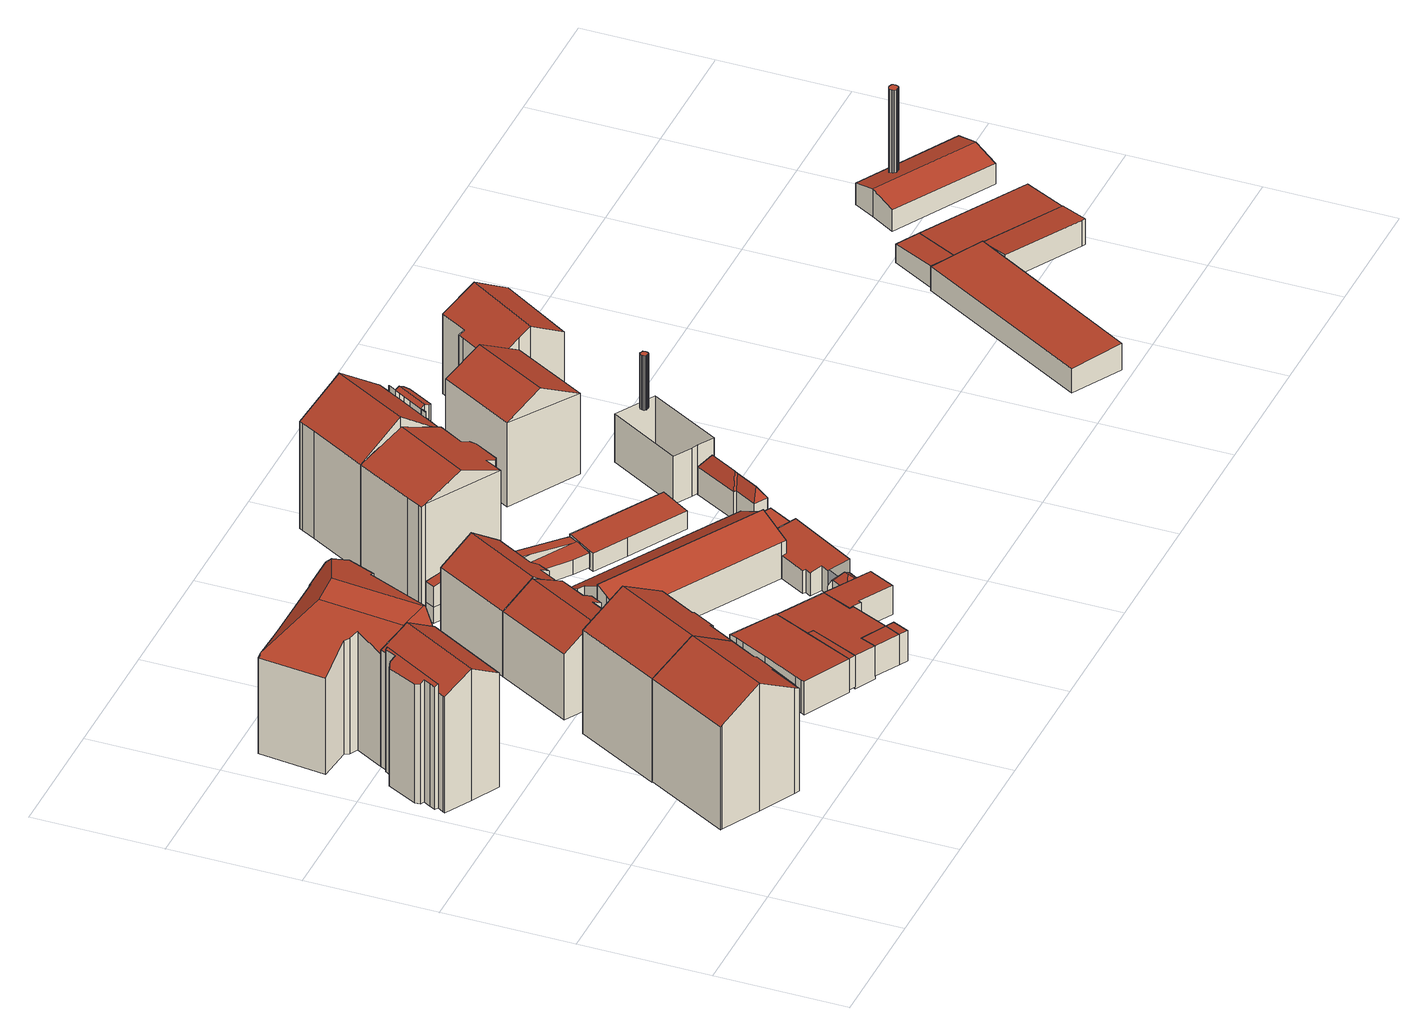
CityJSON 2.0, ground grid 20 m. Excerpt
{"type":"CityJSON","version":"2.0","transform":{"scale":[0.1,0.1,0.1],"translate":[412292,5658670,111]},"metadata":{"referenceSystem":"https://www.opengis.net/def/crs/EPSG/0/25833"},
"CityObjects":{
"building1":{"type":"Building","attributes":{"Gemeindeschluessel":14612000,"Geometrietyp2DReferenz":"3000","function":"31001_9998","roofType":"9999"},"children":["building1-1","building1-2"]},
"building1-1":{"type":"BuildingPart","attributes":{"Dachtyp_tdc":"tdcPolyFlatRoof","Dachneigung":27.61,"QualitaetDacherkennung":41,"Geometrietyp2DReferenz":"3000","measuredHeight":20.61,"roofType":"2100"},"parents":["building1"],"geometry":[{"type":"MultiSurface","lod":"2","boundaries":[[[0,1,2,3,4]],[[1,5,6,2]],[[5,7,8,6]],[[7,9,10,8]],[[9,11,12,10]],[[11,13,14,12]],[[13,15,16,14]],[[15,17,18,16]],[[17,19,20,18]],[[19,21,22,23,20]],[[21,19,17,15,13,11,9,7,5,1,0,24]],[[25,3,2,6,8,10,12,14,16,18,20,23]]],"semantics":{"surfaces":[{"type":"WallSurface"},{"type":"RoofSurface"},{"type":"GroundSurface"}],"values":[0,0,0,0,0,0,0,0,0,0,1,2]}}]},
"building1-2":{"type":"BuildingPart","attributes":{"Dachtyp_tdc":"tdcGableRoof","Dachneigung":30.87,"QualitaetDacherkennung":71,"Geometrietyp2DReferenz":"3000","measuredHeight":21.79,"roofType":"3100"},"parents":["building1"],"geometry":[{"type":"MultiSurface","lod":"2","boundaries":[[[22,26,27,23]],[[26,28,29,27]],[[28,30,31,29]],[[30,32,33,31]],[[32,34,35,33]],[[34,36,37,35]],[[36,38,39,37]],[[38,40,41,39]],[[40,4,3,41]],[[36,34,32,30]],[[30,28,26,22,42,4,40,38,36]],[[3,25,23,27,29,31,33,35,37,39,41]]],"semantics":{"surfaces":[{"type":"WallSurface"},{"type":"RoofSurface"},{"type":"GroundSurface"}],"values":[0,0,0,0,0,0,0,0,0,1,1,2]}}]},
"building2":{"type":"Building","attributes":{"Dachtyp_tdc":"tdcGableRoof","Gemeindeschluessel":14612000,"Dachneigung":29.88,"QualitaetDacherkennung":73,"Geometrietyp2DReferenz":"3000","measuredHeight":21.05,"function":"31001_9998","roofType":"3100"},"geometry":[{"type":"Solid","lod":"2","boundaries":[[[[43,44,45,46]],[[44,47,48,45]],[[47,49,50,48]],[[49,51,52,50]],[[51,53,54,52]],[[53,55,56,54]],[[55,57,58,56]],[[57,59,60,58]],[[59,61,62,60]],[[61,63,64,62]],[[63,65,66,64]],[[65,43,46,66]],[[61,59,57,55,53]],[[53,51,49,47,44,43,65,63,61]],[[46,45,48,50,52,54,56,58,60,62,64,66]]]],"semantics":{"surfaces":[{"type":"WallSurface"},{"type":"RoofSurface"},{"type":"GroundSurface"}],"values":[[0,0,0,0,0,0,0,0,0,0,0,0,1,1,2]]}}]},
"building3":{"type":"Building","attributes":{"Dachtyp_tdc":"tdcFreeFormRoof","Gemeindeschluessel":14612000,"Dachneigung":28.8,"QualitaetDacherkennung":19,"Geometrietyp2DReferenz":"3000","measuredHeight":21.24,"function":"31001_9998","roofType":"5000"},"geometry":[{"type":"Solid","lod":"2","boundaries":[[[[67,68,69,70]],[[68,71,72,69]],[[71,73,74,72]],[[73,75,76,74]],[[75,77,78,76]],[[77,79,80,78]],[[79,81,82,80]],[[81,83,84,82]],[[83,85,86,84]],[[85,87,88,86]],[[87,89,90,88]],[[89,91,33,90]],[[91,92,29,33]],[[92,93,94,29]],[[93,67,70,94]],[[68,67,93,92,95,96,97,98,73,71]],[[99,81,79,77,75,98,97,100]],[[87,85,83,99,100,101,102,89]],[[91,102,101,96,95]],[[101,100,97,96]],[[75,73,98]],[[83,81,99]],[[91,89,102]],[[92,91,95]],[[70,69,72,74,76,78,80,82,84,86,88,90,33,29,94]]]],"semantics":{"surfaces":[{"type":"WallSurface"},{"type":"RoofSurface"},{"type":"GroundSurface"}],"values":[[0,0,0,0,0,0,0,0,0,0,0,0,0,0,0,1,1,1,1,1,0,0,0,0,2]]}}]},
"building4":{"type":"Building","attributes":{"Dachtyp_tdc":"tdcGableRoof","Gemeindeschluessel":14612000,"Dachneigung":30.22,"QualitaetDacherkennung":72,"Geometrietyp2DReferenz":"3000","measuredHeight":21.27,"function":"31001_9998","roofType":"3100"},"geometry":[{"type":"Solid","lod":"2","boundaries":[[[[103,104,105,106]],[[104,107,108,105]],[[107,63,109,108]],[[63,61,110,109]],[[61,59,111,110]],[[59,112,113,111]],[[112,114,115,113]],[[114,116,117,115]],[[116,118,119,117]],[[118,103,106,119]],[[114,112,59,61]],[[61,63,107,104,103,118,116,114]],[[106,105,108,109,110,111,113,115,117,119]]]],"semantics":{"surfaces":[{"type":"WallSurface"},{"type":"RoofSurface"},{"type":"GroundSurface"}],"values":[[0,0,0,0,0,0,0,0,0,0,1,1,2]]}}]},
"building5":{"type":"Building","attributes":{"Dachtyp_tdc":"tdcPolyFlatRoof","Gemeindeschluessel":14612000,"Dachneigung":11.66,"QualitaetDacherkennung":57,"Geometrietyp2DReferenz":"3000","measuredHeight":3.75,"function":"31001_2000","roofType":"2100"},"geometry":[{"type":"Solid","lod":"2","boundaries":[[[[120,121,122,123]],[[121,124,125,122]],[[124,126,127,125]],[[126,120,123,127]],[[126,124,121,120]],[[123,122,125,127]]]],"semantics":{"surfaces":[{"type":"WallSurface"},{"type":"RoofSurface"},{"type":"GroundSurface"}],"values":[[0,0,0,0,1,2]]}}]},
"building6":{"type":"Building","attributes":{"Dachtyp_tdc":"tdcGableRoof","Gemeindeschluessel":14612000,"Dachneigung":27.04,"QualitaetDacherkennung":54,"Geometrietyp2DReferenz":"3000","measuredHeight":14.08,"function":"31001_9998","roofType":"3100"},"geometry":[{"type":"Solid","lod":"2","boundaries":[[[[128,129,130,131]],[[129,132,133,130]],[[132,134,135,133]],[[134,136,137,135]],[[136,138,139,137]],[[138,140,141,139]],[[140,142,143,141]],[[142,144,145,143]],[[144,146,147,145]],[[146,128,131,147]],[[142,140,138,136,134,132,129,128]],[[128,146,144,142]],[[131,130,133,135,137,139,141,143,145,147]]]],"semantics":{"surfaces":[{"type":"WallSurface"},{"type":"RoofSurface"},{"type":"GroundSurface"}],"values":[[0,0,0,0,0,0,0,0,0,0,1,1,2]]}}]},
"building7":{"type":"Building","attributes":{"Dachtyp_tdc":"tdcPolyFlatRoof","Gemeindeschluessel":14612000,"Dachneigung":3.03,"QualitaetDacherkennung":75,"Geometrietyp2DReferenz":"3000","measuredHeight":5.52,"function":"31001_2000","roofType":"2100"},"geometry":[{"type":"Solid","lod":"2","boundaries":[[[[148,149,150,151]],[[149,152,153,150]],[[152,154,155,153]],[[154,156,157,155]],[[156,158,159,157]],[[158,160,161,159]],[[160,162,163,161]],[[162,164,165,163]],[[164,166,167,165]],[[166,168,169,167]],[[168,170,171,169]],[[170,148,151,171]],[[170,168,166,164,162,160,158,156,154,152,149,148]],[[151,150,153,155,157,159,161,163,165,167,169,171]]]],"semantics":{"surfaces":[{"type":"WallSurface"},{"type":"RoofSurface"},{"type":"GroundSurface"}],"values":[[0,0,0,0,0,0,0,0,0,0,0,0,1,2]]}}]},
"building8":{"type":"Building","attributes":{"Dachtyp_tdc":"tdcPolyFlatRoof","Gemeindeschluessel":14612000,"Dachneigung":3.92,"QualitaetDacherkennung":81,"Geometrietyp2DReferenz":"3000","measuredHeight":5.24,"function":"31001_2000","roofType":"2100"},"geometry":[{"type":"Solid","lod":"2","boundaries":[[[[172,173,174,175]],[[173,152,176,174]],[[152,177,178,176]],[[177,172,175,178]],[[177,152,173,172]],[[175,174,176,178]]]],"semantics":{"surfaces":[{"type":"WallSurface"},{"type":"RoofSurface"},{"type":"GroundSurface"}],"values":[[0,0,0,0,1,2]]}}]},
"building9":{"type":"Building","attributes":{"Dachtyp_tdc":"tdcPolyFlatRoof","Gemeindeschluessel":14612000,"Dachneigung":4.51,"QualitaetDacherkennung":69,"Geometrietyp2DReferenz":"3000","measuredHeight":5.03,"function":"31001_2000","roofType":"2100"},"geometry":[{"type":"Solid","lod":"2","boundaries":[[[[179,180,181,182]],[[180,183,184,181]],[[183,185,186,184]],[[185,179,182,186]],[[185,183,180,179]],[[182,181,184,186]]]],"semantics":{"surfaces":[{"type":"WallSurface"},{"type":"RoofSurface"},{"type":"GroundSurface"}],"values":[[0,0,0,0,1,2]]}}]},
"building10":{"type":"Building","attributes":{"Dachtyp_tdc":"tdcFreeFormRoof","Gemeindeschluessel":14612000,"Dachneigung":45.78,"QualitaetDacherkennung":26,"Geometrietyp2DReferenz":"3000","measuredHeight":5.96,"function":"31001_9998","roofType":"5000"},"geometry":[{"type":"Solid","lod":"2","boundaries":[[[[187,188,189,190]],[[188,191,192,189]],[[191,193,194,192]],[[193,195,196,194]],[[195,197,198,196]],[[197,187,190,198]],[[199,197,195]],[[200,199,195,193]],[[201,200,193,191]],[[201,191,188]],[[201,188,187]],[[199,200,201,187,197]],[[190,189,192,194,196,198]]]],"semantics":{"surfaces":[{"type":"WallSurface"},{"type":"RoofSurface"},{"type":"GroundSurface"}],"values":[[0,0,0,0,0,0,1,1,1,1,1,1,2]]}}]},
"building11":{"type":"Building","attributes":{"Dachtyp_tdc":"tdcPolyFlatRoof","Gemeindeschluessel":14612000,"Dachneigung":4.3,"QualitaetDacherkennung":75,"Geometrietyp2DReferenz":"3000","measuredHeight":5.03,"function":"31001_2000","roofType":"2100"},"geometry":[{"type":"Solid","lod":"2","boundaries":[[[[180,179,182,181]],[[179,202,203,182]],[[202,204,205,203]],[[204,180,181,205]],[[204,202,179,180]],[[181,182,203,205]]]],"semantics":{"surfaces":[{"type":"WallSurface"},{"type":"RoofSurface"},{"type":"GroundSurface"}],"values":[[0,0,0,0,1,2]]}}]},
"building12":{"type":"Building","attributes":{"Dachtyp_tdc":"tdcGableRoof","Gemeindeschluessel":14612000,"Dachneigung":34.98,"QualitaetDacherkennung":56,"Geometrietyp2DReferenz":"3000","measuredHeight":14.16,"function":"31001_9998","roofType":"3100"},"geometry":[{"type":"Solid","lod":"2","boundaries":[[[[206,207,208,209]],[[207,210,211,208]],[[210,212,213,211]],[[212,214,215,213]],[[214,216,217,215]],[[216,218,130,217]],[[218,219,220,130]],[[219,146,147,220]],[[146,221,222,147]],[[221,206,209,222]],[[219,218,216,214,212,210,207,206]],[[206,221,146,219]],[[209,208,211,213,215,217,130,220,147,222]]]],"semantics":{"surfaces":[{"type":"WallSurface"},{"type":"RoofSurface"},{"type":"GroundSurface"}],"values":[[0,0,0,0,0,0,0,0,0,0,1,1,2]]}}]},
"building13":{"type":"Building","attributes":{"Dachtyp_tdc":"tdcPolyFlatRoof","Gemeindeschluessel":14612000,"Dachneigung":0,"QualitaetDacherkennung":47,"Geometrietyp2DReferenz":"3000","measuredHeight":2.93,"function":"31001_9998","roofType":"1000"},"geometry":[{"type":"Solid","lod":"2","boundaries":[[[[223,224,225,226]],[[224,227,228,225]],[[227,229,230,228]],[[229,223,226,230]],[[229,227,224,223]],[[226,225,228,230]]]],"semantics":{"surfaces":[{"type":"WallSurface"},{"type":"RoofSurface"},{"type":"GroundSurface"}],"values":[[0,0,0,0,1,2]]}}]},
"building14":{"type":"Building","attributes":{"Dachtyp_tdc":"tdcPolyFlatRoof","Gemeindeschluessel":14612000,"Dachneigung":3.77,"QualitaetDacherkennung":88,"Geometrietyp2DReferenz":"3000","measuredHeight":5.5,"function":"31001_2000","roofType":"2100"},"geometry":[{"type":"Solid","lod":"2","boundaries":[[[[231,179,232,233]],[[179,185,234,232]],[[185,183,235,234]],[[183,173,236,235]],[[173,172,237,236]],[[172,177,238,237]],[[177,239,240,238]],[[239,241,242,240]],[[241,243,244,242]],[[243,245,246,244]],[[245,247,248,246]],[[247,231,233,248]],[[247,245,243,241,239,177,172,173,183,185,179,231]],[[233,232,234,235,236,237,238,240,242,244,246,248]]]],"semantics":{"surfaces":[{"type":"WallSurface"},{"type":"RoofSurface"},{"type":"GroundSurface"}],"values":[[0,0,0,0,0,0,0,0,0,0,0,0,1,2]]}}]},
"building15":{"type":"Building","attributes":{"Dachtyp_tdc":"tdcPolyFlatRoof","Gemeindeschluessel":14612000,"Dachneigung":3.41,"QualitaetDacherkennung":63,"Geometrietyp2DReferenz":"3000","measuredHeight":4.87,"function":"31001_2000","roofType":"2100"},"geometry":[{"type":"Solid","lod":"2","boundaries":[[[[249,250,251,252]],[[250,253,233,251]],[[253,254,248,233]],[[254,245,246,248]],[[245,255,256,246]],[[255,257,258,256]],[[257,249,252,258]],[[257,255,245,254,253,250,249]],[[252,251,233,248,246,256,258]]]],"semantics":{"surfaces":[{"type":"WallSurface"},{"type":"RoofSurface"},{"type":"GroundSurface"}],"values":[[0,0,0,0,0,0,0,1,2]]}}]},
"building16":{"type":"Building","attributes":{"Dachtyp_tdc":"tdcPolyFlatRoof","Gemeindeschluessel":14612000,"Dachneigung":25.71,"QualitaetDacherkennung":69,"Geometrietyp2DReferenz":"3000","measuredHeight":8.37,"function":"31001_9998","roofType":"2100"},"geometry":[{"type":"Solid","lod":"2","boundaries":[[[[190,198,226,230,259,260,261]],[[262,263,198,190]],[[263,264,226,198]],[[264,265,230,226]],[[265,266,259,230]],[[266,267,260,259]],[[267,268,261,260]],[[268,262,190,261]],[[268,267,266,265,264,263,262]]]],"semantics":{"surfaces":[{"type":"GroundSurface"},{"type":"WallSurface"},{"type":"RoofSurface"}],"values":[[0,1,1,1,1,1,1,1,2]]}}]},
"building17":{"type":"Building","attributes":{"Gemeindeschluessel":14612000,"Geometrietyp2DReferenz":"3000","function":"31001_9998","roofType":"9999"},"children":["building17-1","building17-2"]},
"building17-1":{"type":"BuildingPart","attributes":{"Dachtyp_tdc":"tdcGableRoof","Dachneigung":10.32,"QualitaetDacherkennung":7,"Geometrietyp2DReferenz":"3000","measuredHeight":6.61,"roofType":"3100"},"parents":["building17"],"geometry":[{"type":"MultiSurface","lod":"2","boundaries":[[[269,270,271,272]],[[270,273,274,271]],[[273,275,276,274]],[[277,278,279,280]],[[278,269,272,279]],[[281,282,283,284]],[[273,285,283,282,286,287,275]],[[277,288,286,282,281,278]],[[270,285,273]],[[269,284,283,285,270]],[[278,281,284,269]],[[272,271,274,276,280,279]]],"semantics":{"surfaces":[{"type":"WallSurface"},{"type":"RoofSurface"},{"type":"GroundSurface"}],"values":[0,0,0,0,0,1,1,0,0,0,0,2]}}]},
"building17-2":{"type":"BuildingPart","attributes":{"Dachtyp_tdc":"tdcPolyFlatRoof","Dachneigung":5.7,"QualitaetDacherkennung":68,"Geometrietyp2DReferenz":"3000","measuredHeight":2.74,"roofType":"2100"},"parents":["building17"],"geometry":[{"type":"MultiSurface","lod":"2","boundaries":[[[289,290,291,276,275]],[[290,292,293,291]],[[292,294,295,293]],[[294,296,297,295]],[[296,288,277,280,297]],[[288,296,294,292,290,289,287]],[[276,291,293,295,297,280]]],"semantics":{"surfaces":[{"type":"WallSurface"},{"type":"RoofSurface"},{"type":"GroundSurface"}],"values":[0,0,0,0,0,1,2]}}]},
"building18":{"type":"Building","attributes":{"Dachtyp_tdc":"tdcFreeFormRoof","Gemeindeschluessel":14612000,"Dachneigung":23.46,"QualitaetDacherkennung":61,"Geometrietyp2DReferenz":"3000","measuredHeight":21.31,"function":"31001_9998","roofType":"5000"},"geometry":[{"type":"Solid","lod":"2","boundaries":[[[[298,299,300,301]],[[299,302,303,300]],[[302,304,305,303]],[[304,306,307,305]],[[306,308,309,307]],[[308,310,311,309]],[[310,312,313,311]],[[312,314,315,313]],[[314,316,317,315]],[[316,318,319,317]],[[318,320,321,319]],[[320,322,323,321]],[[322,324,325,323]],[[324,298,301,325]],[[326,327,324,322,320,318,316]],[[299,298,327,326,314,312,310,308,306,304,302]],[[298,324,327]],[[316,314,326]],[[301,300,303,305,307,309,311,313,315,317,319,321,323,325]]]],"semantics":{"surfaces":[{"type":"WallSurface"},{"type":"RoofSurface"},{"type":"GroundSurface"}],"values":[[0,0,0,0,0,0,0,0,0,0,0,0,0,0,1,1,0,0,2]]}}]},
"building19":{"type":"Building","attributes":{"Dachtyp_tdc":"tdcPolyFlatRoof","Gemeindeschluessel":14612000,"Dachneigung":28.86,"QualitaetDacherkennung":71,"Geometrietyp2DReferenz":"3000","measuredHeight":8.25,"function":"31001_9998","roofType":"2100"},"geometry":[{"type":"Solid","lod":"2","boundaries":[[[[328,329,330,331]],[[329,332,333,330]],[[332,334,335,333]],[[334,336,337,335]],[[336,338,339,337]],[[338,340,341,339]],[[340,328,331,341]],[[340,338,336,334,332,329,328]],[[331,330,333,335,337,339,341]]]],"semantics":{"surfaces":[{"type":"WallSurface"},{"type":"RoofSurface"},{"type":"GroundSurface"}],"values":[[0,0,0,0,0,0,0,1,2]]}}]},
"building20":{"type":"Building","attributes":{"Gemeindeschluessel":14612000,"Geometrietyp2DReferenz":"3000","function":"31001_9998","roofType":"9999"},"children":["building20-1","building20-2"]},
"building20-1":{"type":"BuildingPart","attributes":{"Dachtyp_tdc":"tdcFreeFormRoof","Dachneigung":40.9,"QualitaetDacherkennung":17,"Geometrietyp2DReferenz":"3000","measuredHeight":3.28,"roofType":"5000"},"parents":["building20"],"geometry":[{"type":"MultiSurface","lod":"2","boundaries":[[[342,343,344,345]],[[343,346,347,344]],[[346,348,349,347]],[[348,350,351,349]],[[346,343,352]],[[343,342,353,352]],[[342,354,348,353]],[[348,346,352,353]],[[354,350,348]],[[355,345,344,347,349,351]]],"semantics":{"surfaces":[{"type":"WallSurface"},{"type":"RoofSurface"},{"type":"GroundSurface"}],"values":[0,0,0,0,1,1,1,1,1,2]}}]},
"building20-2":{"type":"BuildingPart","attributes":{"Dachtyp_tdc":"tdcPolyFlatRoof","Dachneigung":4.82,"QualitaetDacherkennung":73,"Geometrietyp2DReferenz":"3000","measuredHeight":4.35,"roofType":"2100"},"parents":["building20"],"geometry":[{"type":"MultiSurface","lod":"2","boundaries":[[[356,357,358,359]],[[357,360,261,358]],[[360,361,260,261]],[[361,362,259,260]],[[362,363,364,259]],[[363,365,366,364]],[[365,367,342,345,366]],[[365,363,362,361,360,357,356,368,369,370,367]],[[345,355,351,371,372,359,358,261,260,259,364,366]],[[368,356,359,372]],[[370,369,371,351,350]],[[369,368,372,371]]],"semantics":{"surfaces":[{"type":"WallSurface"},{"type":"RoofSurface"},{"type":"GroundSurface"}],"values":[0,0,0,0,0,0,0,1,2,0,0,0]}}]},
"building21":{"type":"Building","attributes":{"Gemeindeschluessel":14612000,"Geometrietyp2DReferenz":"3000","function":"31001_9998","roofType":"9999"},"children":["building21-1","building21-2"]},
"building21-1":{"type":"BuildingPart","attributes":{"Dachtyp_tdc":"tdcFreeFormRoof","Dachneigung":29.12,"QualitaetDacherkennung":34,"Geometrietyp2DReferenz":"3000","measuredHeight":19.23,"roofType":"5000"},"parents":["building21"],"geometry":[{"type":"MultiSurface","lod":"2","boundaries":[[[373,374,375,376]],[[374,377,378,375]],[[377,379,380,378]],[[379,381,382,383,380]],[[384,385,386,387]],[[385,388,389,386]],[[388,390,391,389]],[[390,392,393,391]],[[392,394,395,393]],[[394,373,376,395]],[[390,388,385,384,385,388,396,381,379,377]],[[377,374,373,394,392,390]],[[376,375,378,380,383,397,389,386,387,386,389,391,393,395]]],"semantics":{"surfaces":[{"type":"WallSurface"},{"type":"RoofSurface"},{"type":"GroundSurface"}],"values":[0,0,0,0,0,0,0,0,0,0,1,1,2]}}]},
"building21-2":{"type":"BuildingPart","attributes":{"Dachtyp_tdc":"tdcGableRoof","Dachneigung":35.6,"QualitaetDacherkennung":70,"Geometrietyp2DReferenz":"3000","measuredHeight":22.78,"roofType":"3100"},"parents":["building21"],"geometry":[{"type":"MultiSurface","lod":"2","boundaries":[[[398,399,387,386]],[[382,400,401,383]],[[400,402,403,401]],[[402,324,404,403]],[[324,405,406,404]],[[405,407,408,406]],[[407,409,410,408]],[[409,411,412,410]],[[411,413,414,412]],[[413,415,416,414]],[[415,398,386,416]],[[411,409,407,405,324,402]],[[402,400,382,417,418,398,399,398,415,413,411]],[[386,387,386,389,397,383,401,403,404,406,408,410,412,414,416]]],"semantics":{"surfaces":[{"type":"WallSurface"},{"type":"RoofSurface"},{"type":"GroundSurface"}],"values":[0,0,0,0,0,0,0,0,0,0,0,1,1,2]}}]},
"building22":{"type":"Building","attributes":{"Dachtyp_tdc":"tdcPolyFlatRoof","Gemeindeschluessel":14612000,"Dachneigung":3.61,"QualitaetDacherkennung":79,"Geometrietyp2DReferenz":"3000","measuredHeight":3.25,"function":"31001_9998","roofType":"2100"},"geometry":[{"type":"Solid","lod":"2","boundaries":[[[[419,420,421,422]],[[420,423,424,421]],[[423,425,426,424]],[[425,427,428,426]],[[427,429,430,428]],[[429,431,432,430]],[[431,433,434,432]],[[433,419,422,434]],[[433,431,429,427,425,423,420,419]],[[422,421,424,426,428,430,432,434]]]],"semantics":{"surfaces":[{"type":"WallSurface"},{"type":"RoofSurface"},{"type":"GroundSurface"}],"values":[[0,0,0,0,0,0,0,0,1,2]]}}]},
"building23":{"type":"Building","attributes":{"Dachtyp_tdc":"tdcPolyFlatRoof","Gemeindeschluessel":14612000,"Dachneigung":0,"QualitaetDacherkennung":18,"Geometrietyp2DReferenz":"3000","measuredHeight":3.38,"function":"31001_9998","roofType":"1000"},"geometry":[{"type":"Solid","lod":"2","boundaries":[[[[435,436,337,437]],[[436,438,335,337]],[[438,439,440,335]],[[439,441,442,440]],[[441,443,444,442]],[[443,445,446,444]],[[445,435,437,446]],[[445,443,441,439,438,436,435]],[[437,337,335,440,442,444,446]]]],"semantics":{"surfaces":[{"type":"WallSurface"},{"type":"RoofSurface"},{"type":"GroundSurface"}],"values":[[0,0,0,0,0,0,0,1,2]]}}]},
"building24":{"type":"Building","attributes":{"Dachtyp_tdc":"tdcFreeFormRoof","Gemeindeschluessel":14612000,"Dachneigung":56.08,"QualitaetDacherkennung":3,"Geometrietyp2DReferenz":"3000","measuredHeight":6.71,"function":"31001_9998","roofType":"5000"},"geometry":[{"type":"Solid","lod":"2","boundaries":[[[[447,448,449,450]],[[448,451,452,449]],[[451,453,454,452]],[[453,455,456,454]],[[455,457,458,456]],[[457,447,450,458]],[[459,457,455]],[[460,461,462,459,455,453]],[[460,453,451]],[[461,460,451,448]],[[462,461,448,447]],[[459,462,447,457]],[[450,449,452,454,456,458]]]],"semantics":{"surfaces":[{"type":"WallSurface"},{"type":"RoofSurface"},{"type":"GroundSurface"}],"values":[[0,0,0,0,0,0,1,1,1,1,1,1,2]]}}]},
"building25":{"type":"Building","attributes":{"Dachtyp_tdc":"tdcFreeFormRoof","Gemeindeschluessel":14612000,"Dachneigung":29.5,"QualitaetDacherkennung":71,"Geometrietyp2DReferenz":"3000","measuredHeight":17.25,"function":"31001_9998","roofType":"5000"},"geometry":[{"type":"Solid","lod":"2","boundaries":[[[[463,464,465,466]],[[464,467,468,465]],[[467,469,470,468]],[[469,463,466,470]],[[467,471,472,469]],[[472,471,464,463]],[[463,469,472]],[[467,464,471]],[[466,465,468,470]]]],"semantics":{"surfaces":[{"type":"WallSurface"},{"type":"RoofSurface"},{"type":"GroundSurface"}],"values":[[0,0,0,0,1,1,0,0,2]]}}]},
"building26":{"type":"Building","attributes":{"Gemeindeschluessel":14612000,"QualitaetDacherkennung":100,"Geometrietyp2DReferenz":"3000","function":"31001_9998","roofType":"9999"},"children":["building26-1","building26-2"]},
"building26-1":{"type":"BuildingPart","attributes":{"Dachtyp_tdc":"tdcLeanToRoof","Dachneigung":0,"QualitaetDacherkennung":100,"Geometrietyp2DReferenz":"3000","measuredHeight":7.97,"roofType":"2100"},"parents":["building26"],"geometry":[{"type":"MultiSurface","lod":"2","boundaries":[[[473,474,475,476]],[[474,477,478,475]],[[477,479,480,478]],[[479,481,482,480]],[[481,483,484,482]],[[483,473,476,484]],[[476,475,478,480,482,484]]],"semantics":{"surfaces":[{"type":"WallSurface"},{"type":"GroundSurface"}],"values":[0,0,0,0,0,0,1]}}]},
"building26-2":{"type":"BuildingPart","attributes":{"Dachtyp_tdc":"tdcPolyFlatRoof","Dachneigung":0,"QualitaetDacherkennung":100,"Geometrietyp2DReferenz":"3000","measuredHeight":9,"roofType":"1000"},"parents":["building26"],"geometry":[{"type":"MultiSurface","lod":"2","boundaries":[[[485,486,487,488]],[[486,489,490,487]],[[489,491,492,490]],[[491,493,494,492]],[[493,495,496,494]],[[495,497,498,496]],[[497,499,500,498]],[[499,501,502,500]],[[501,503,504,502]],[[503,505,506,504]],[[505,507,508,506]],[[507,509,510,508]],[[509,511,512,510]],[[511,513,514,512]],[[513,515,516,514]],[[515,517,518,516]],[[517,519,520,518]],[[519,485,488,520]],[[519,517,515,513,511,509,507,505,503,501,499,497,495,493,491,489,486,485]]],"semantics":{"surfaces":[{"type":"WallSurface"},{"type":"RoofSurface"}],"values":[0,0,0,0,0,0,0,0,0,0,0,0,0,0,0,0,0,0,1]}}]},
"building27":{"type":"Building","attributes":{"Dachtyp_tdc":"tdcGableRoof","Gemeindeschluessel":14612000,"Dachneigung":30.45,"QualitaetDacherkennung":69,"Geometrietyp2DReferenz":"3000","measuredHeight":16.29,"function":"31001_9998","roofType":"3100"},"geometry":[{"type":"Solid","lod":"2","boundaries":[[[[521,522,523,524,525,526,527,528,529,530,531,532]],[[533,534,522,521]],[[534,535,523,522]],[[535,536,524,523]],[[536,537,525,524]],[[537,538,526,525]],[[538,539,527,526]],[[539,540,528,527]],[[540,541,529,528]],[[541,542,530,529]],[[542,543,531,530]],[[543,544,532,531]],[[544,533,521,532]],[[542,541,540,539]],[[539,538,537,536,535,534,533,544,543,542]]]],"semantics":{"surfaces":[{"type":"GroundSurface"},{"type":"WallSurface"},{"type":"RoofSurface"}],"values":[[0,1,1,1,1,1,1,1,1,1,1,1,1,2,2]]}}]},
"building28":{"type":"Building","attributes":{"Dachtyp_tdc":"tdcPolyFlatRoof","Gemeindeschluessel":14612000,"Dachneigung":2.92,"QualitaetDacherkennung":94,"Geometrietyp2DReferenz":"3000","measuredHeight":4.45,"function":"31001_9998","roofType":"2100"},"geometry":[{"type":"Solid","lod":"2","boundaries":[[[[545,546,547,548]],[[546,549,550,547]],[[549,551,552,550]],[[551,553,554,552]],[[553,555,556,554]],[[555,545,548,556]],[[555,553,551,549,546,545]],[[548,547,550,552,554,556]]]],"semantics":{"surfaces":[{"type":"WallSurface"},{"type":"RoofSurface"},{"type":"GroundSurface"}],"values":[[0,0,0,0,0,0,1,2]]}}]},
"building29":{"type":"Building","attributes":{"Dachtyp_tdc":"tdcPolyFlatRoof","Gemeindeschluessel":14612000,"Dachneigung":3.28,"QualitaetDacherkennung":73,"Geometrietyp2DReferenz":"3000","measuredHeight":3.52,"function":"31001_9998","roofType":"2100"},"geometry":[{"type":"Solid","lod":"2","boundaries":[[[[557,558,559,560]],[[558,561,562,559]],[[561,563,564,562]],[[563,557,560,564]],[[563,561,558,557]],[[560,559,562,564]]]],"semantics":{"surfaces":[{"type":"WallSurface"},{"type":"RoofSurface"},{"type":"GroundSurface"}],"values":[[0,0,0,0,1,2]]}}]},
"building30":{"type":"Building","attributes":{"Dachtyp_tdc":"tdcPolyFlatRoof","Gemeindeschluessel":14612000,"Dachneigung":6.06,"QualitaetDacherkennung":85,"Geometrietyp2DReferenz":"3000","measuredHeight":4.31,"function":"31001_9998","roofType":"2100"},"geometry":[{"type":"Solid","lod":"2","boundaries":[[[[565,566,567,568,569]],[[570,571,572,573,574]],[[568,567,572,571]],[[567,566,573,572]],[[566,565,574,573]],[[565,569,570,574]],[[569,568,571,570]]]],"semantics":{"surfaces":[{"type":"RoofSurface"},{"type":"GroundSurface"},{"type":"WallSurface"}],"values":[[0,1,2,2,2,2,2]]}}]},
"building31":{"type":"Building","attributes":{"Dachtyp_tdc":"tdcPolyFlatRoof","Gemeindeschluessel":14612000,"Dachneigung":3.54,"QualitaetDacherkennung":86,"Geometrietyp2DReferenz":"3000","measuredHeight":3.54,"function":"31001_9998","roofType":"2100"},"geometry":[{"type":"Solid","lod":"2","boundaries":[[[[558,557,560,559]],[[557,575,576,560]],[[575,577,572,576]],[[577,578,571,572]],[[578,558,559,571]],[[578,577,575,557,558]],[[559,560,576,572,571]]]],"semantics":{"surfaces":[{"type":"WallSurface"},{"type":"RoofSurface"},{"type":"GroundSurface"}],"values":[[0,0,0,0,0,1,2]]}}]},
"building32":{"type":"Building","attributes":{"Gemeindeschluessel":14612000,"QualitaetDacherkennung":100,"Geometrietyp2DReferenz":"3000","function":"31001_9998","roofType":"9999"},"children":["building32-1","building32-2"]},
"building32-1":{"type":"BuildingPart","attributes":{"Dachtyp_tdc":"tdcGableRoof","Dachneigung":15.16,"QualitaetDacherkennung":100,"Geometrietyp2DReferenz":"3000","measuredHeight":4.63,"roofType":"3100"},"parents":["building32"],"geometry":[{"type":"Solid","lod":"2","boundaries":[[[[579,580,581,582]],[[580,583,584,581]],[[583,585,586,584]],[[585,587,588,586]],[[587,589,590,588]],[[589,579,582,590]],[[585,583,580,579]],[[579,589,587,585]],[[582,581,584,586,588,590]]]],"semantics":{"surfaces":[{"type":"WallSurface"},{"type":"RoofSurface"},{"type":"GroundSurface"}],"values":[[0,0,0,0,0,0,1,1,2]]}}]},
"building32-2":{"type":"BuildingPart","attributes":{"Dachtyp_tdc":"tdcPolyFlatRoof","Dachneigung":0,"QualitaetDacherkennung":100,"Geometrietyp2DReferenz":"3000","measuredHeight":14,"roofType":"1000"},"parents":["building32"],"geometry":[{"type":"Solid","lod":"2","boundaries":[[[[591,592,593,594]],[[592,595,596,593]],[[595,597,598,596]],[[597,599,600,598]],[[599,601,602,600]],[[601,603,604,602]],[[603,605,606,604]],[[605,607,608,606]],[[607,609,610,608]],[[609,611,612,610]],[[611,613,614,612]],[[613,615,616,614]],[[615,617,618,616]],[[617,619,620,618]],[[619,621,622,620]],[[621,623,624,622]],[[623,625,626,624]],[[625,591,594,626]],[[625,623,621,619,617,615,613,611,609,607,605,603,601,599,597,595,592,591]],[[594,593,596,598,600,602,604,606,608,610,612,614,616,618,620,622,624,626]]]],"semantics":{"surfaces":[{"type":"WallSurface"},{"type":"RoofSurface"},{"type":"GroundSurface"}],"values":[[0,0,0,0,0,0,0,0,0,0,0,0,0,0,0,0,0,0,1,2]]}}]}
},
"vertices":[
[16,488,224],[11,491,221],[11,491,18],[16,488,18],[16,488,210],[16,500,221],[16,500,18],[22,511,221],[22,511,18],[16,514,217],[16,514,18],[15,522,215],[15,522,18],[40,569,213],[40,569,18],[50,572,217],[50,572,18],[58,568,222],[58,568,18],[69,586,221],[69,586,18],[72,585,223],[72,585,211],[72,585,18],[16,489,224],[16,489,18],
[72,584,211],[72,584,18],[78,597,211],[78,597,18],[119,575,236],[119,575,18],[162,552,207],[162,552,18],[93,430,207],[93,430,18],[50,453,236],[50,453,18],[9,476,210],[9,476,18],[10,478,210],[10,478,18],[16,489,210],
[289,132,184],[269,97,184],[269,97,17],[289,132,17],[265,100,187],[265,100,17],[237,49,187],[237,49,17],[230,53,192],[230,53,17],[174,82,228],[174,82,17],[115,113,189],[115,113,17],[112,114,187],[112,114,17],[184,243,187],[184,243,17],[245,209,228],[245,209,17],[306,175,188],[306,175,17],[284,135,187],[284,135,17],
[90,647,209],[86,654,206],[86,654,18],[90,647,18],[33,659,177],[33,659,18],[44,762,177],[44,762,18],[97,756,188],[97,756,18],[197,747,203],[197,747,18],[197,749,200],[197,749,18],[246,745,208],[246,745,18],[257,720,211],[257,720,18],[260,716,210],[260,716,18],[235,670,216],[235,670,18],[230,673,217],[230,673,18],[162,552,198],[78,597,205],[102,640,215],[102,640,18],[111,579,224],[120,580,229],[134,709,229],[50,762,180],[249,737,214],[184,711,231],[170,571,231],[172,570,230],
[353,249,185],[334,214,184],[334,214,15],[353,249,15],[329,216,188],[329,216,15],[306,175,15],[245,209,15],[184,243,15],[256,373,187],[256,373,15],[318,340,228],[318,340,15],[380,307,188],[380,307,15],[349,251,187],[349,251,15],
[405,208,45],[449,184,55],[449,184,18],[405,208,18],[416,126,55],[416,126,18],[373,149,45],[373,149,18],
[385,499,155],[430,473,128],[430,473,14],[385,499,14],[409,435,128],[409,435,14],[422,427,120],[422,427,14],[412,409,120],[412,409,14],[398,416,129],[398,416,14],[366,359,129],[366,359,14],[320,384,155],[320,384,14],[277,409,123],[277,409,14],[341,524,122],[341,524,14],
[535,176,64],[522,153,66],[522,153,15],[535,176,15],[480,74,71],[480,74,15],[408,111,71],[408,111,15],[411,116,70],[411,116,15],[416,126,70],[416,126,15],[449,184,66],[449,184,15],[471,225,64],[471,225,15],[479,238,63],[479,238,15],[484,250,62],[484,250,15],[553,210,62],[553,210,15],[540,186,64],[540,186,15],
[532,147,65],[490,69,71],[490,69,19],[532,147,19],[480,74,19],[522,153,65],[522,153,19],
[573,58,69],[558,32,71],[558,32,21],[573,58,21],[521,52,71],[521,52,21],[534,78,69],[534,78,21],
[457,399,68],[448,404,68],[448,404,13],[457,399,13],[453,413,68],[453,413,13],[455,412,68],[455,412,13],[460,420,68],[460,420,13],[467,416,68],[467,416,13],[461,415,72],[457,407,72],[455,406,73],
[585,51,69],[585,51,21],[571,25,71],[571,25,21],
[453,615,156],[495,591,122],[495,591,14],[453,615,14],[464,534,121],[464,534,14],[478,527,110],[478,527,14],[467,507,111],[467,507,14],[453,515,121],[453,515,14],[430,473,121],[387,498,156],[387,498,14],[406,641,122],[406,641,14],
[472,425,42],[441,444,42],[441,444,13],[472,425,13],[451,461,42],[451,461,13],[482,443,42],[482,443,13],
[605,118,64],[573,58,16],[605,118,16],[534,78,16],[521,52,16],[490,69,16],[532,147,16],[522,153,16],[535,176,63],[535,176,16],[540,186,62],[540,186,16],[553,210,61],[553,210,16],[625,169,61],[625,169,16],[599,121,64],[599,121,16],
[620,116,64],[617,111,65],[617,111,16],[620,116,16],[605,118,65],[599,121,65],[695,129,61],[695,129,16],[671,87,64],[671,87,16],
[730,300,13],[705,256,13],[698,260,13],[457,399,72],[467,416,81],[472,425,87],[482,443,96],[730,300,96],[705,256,72],[698,260,72],
[433,674,38],[545,609,38],[545,609,12],[433,674,12],[649,550,38],[649,550,12],[641,536,38],[641,536,12],[510,611,38],[425,659,38],[425,659,12],[510,611,12],[425,659,72],[451,644,78],[459,658,78],[433,674,72],[545,609,60],[510,611,66],[636,539,39],[510,611,39],
[641,536,39],[626,512,36],[626,512,12],[602,526,36],[602,526,12],[566,554,37],[566,554,12],[534,589,38],[534,589,12],
[609,722,201],[588,684,200],[588,684,17],[609,722,17],[601,677,194],[601,677,17],[603,668,191],[603,668,17],[582,631,191],[582,631,17],[574,628,194],[574,628,17],[560,637,200],[560,637,17],[549,616,200],[549,616,17],[545,609,200],[545,609,17],[433,674,201],[433,674,17],[427,677,198],[427,677,17],[430,683,198],[430,683,17],[442,704,197],[442,704,17],[491,792,197],[491,792,17],[486,643,230],[551,757,230],
[486,473,78],[498,494,65],[498,494,11],[486,473,11],[508,488,65],[508,488,11],[756,343,65],[756,343,11],[730,300,92],[730,300,11],[482,443,93],[482,443,11],[496,467,78],[496,467,11],
[718,169,33],[703,143,33],[703,143,13],[718,169,13],[678,157,33],[678,157,13],[693,184,33],[693,184,13],[686,188,26],[686,188,13],[698,163,45],[701,169,45],[692,184,32],[692,184,13],
[679,217,51],[675,220,51],[675,220,13],[679,217,13],[698,260,51],[705,256,51],[730,300,51],[748,290,53],[748,290,13],[779,272,56],[779,272,13],[718,169,56],[674,209,51],[692,199,53],[686,188,53],[692,199,13],[674,209,13],
[651,754,203],[643,753,207],[643,753,19],[651,754,19],[636,757,211],[636,757,19],[631,760,207],[631,760,19],[627,752,207],[627,752,197],[627,752,19],[665,821,207],[665,820,207],[665,820,19],[665,821,19],[658,809,207],[658,809,19],[664,805,211],[664,805,19],[670,801,207],[670,801,19],[672,793,204],[672,793,19],[626,752,207],[626,752,19],
[665,820,197],[665,821,197],[609,722,197],[609,722,19],[550,757,247],[550,757,19],[491,792,19],[540,880,197],[540,880,19],[552,901,197],[552,901,19],[555,907,197],[555,907,19],[615,873,247],[615,873,19],[675,838,197],[675,838,19],[670,830,197],[670,830,19],[626,752,197],[658,809,197],
[673,476,39],[623,505,39],[623,505,9],[673,476,9],[626,512,39],[626,512,9],[649,550,42],[649,550,9],[699,521,42],[699,521,9],[789,469,42],[789,469,9],[777,448,40],[777,448,9],[763,424,39],[763,424,9],
[748,290,44],[730,300,44],[748,290,11],[756,343,44],[773,333,44],[773,333,11],[775,336,44],[775,336,11],[805,319,44],[805,319,11],[779,272,44],[779,272,11],
[808,371,57],[804,373,57],[804,373,11],[808,371,11],[841,440,57],[841,440,11],[865,426,57],[865,426,11],[808,325,57],[808,325,11],[788,336,57],[788,336,11],[804,340,75],[846,421,78],[823,379,78],[824,376,75],
[708,665,158],[772,781,158],[772,781,18],[708,665,18],[881,717,152],[881,717,18],[817,602,152],[817,602,18],[822,751,191],[758,636,191],
[831,445,93],[804,461,93],[804,461,13],[831,445,13],[867,572,93],[867,572,13],[927,537,93],[927,537,13],[865,426,93],[865,426,13],[841,440,93],[841,440,13],
[900,538,183],[900,536,183],[900,536,93],[900,538,93],[898,535,183],[898,535,93],[896,535,183],[896,535,93],[894,535,183],[894,535,93],[892,535,183],[892,535,93],[891,536,183],[891,536,93],[890,538,183],[890,538,93],[890,540,183],[890,540,93],[890,542,183],[890,542,93],[891,544,183],[891,544,93],[892,545,183],[892,545,93],[894,546,183],[894,546,93],[896,546,183],[896,546,93],[898,545,183],[898,545,93],[900,544,183],[900,544,93],[900,542,183],[900,542,93],[901,540,183],[901,540,93],
[872,769,20],[866,772,20],[883,800,20],[888,808,20],[895,803,20],[921,845,20],[966,817,20],[1015,787,20],[947,678,20],[897,707,20],[881,717,20],[851,734,20],[872,769,152],[866,772,148],[883,800,148],[888,808,148],[895,803,153],[921,845,152],[966,817,183],[1015,787,149],[947,678,149],[897,707,183],[881,717,172],[851,734,152],
[1296,3,79],[1220,46,75],[1220,46,35],[1296,3,35],[1372,313,75],[1372,313,35],[1407,293,77],[1407,293,35],[1449,268,79],[1449,268,35],[1424,225,79],[1424,225,35],
[1445,359,71],[1407,293,76],[1407,293,40],[1445,359,40],[1372,313,76],[1372,313,40],[1409,379,71],[1409,379,40],
[1539,159,83],[1544,156,83],[1569,199,77],[1449,268,77],[1424,225,83],[1424,225,40],[1449,268,40],[1569,199,40],[1544,156,40],[1539,159,40],
[1607,266,71],[1607,266,40],[1569,199,76],[1449,268,76],
[1495,447,88],[1513,479,78],[1513,479,42],[1495,447,42],[1668,391,78],[1668,391,42],[1650,359,88],[1650,359,42],[1628,321,76],[1628,321,42],[1473,410,77],[1473,410,42],
[1560,438,220],[1559,436,220],[1559,436,80],[1560,438,80],[1557,434,220],[1557,434,80],[1555,434,220],[1555,434,80],[1552,434,220],[1552,434,80],[1550,434,220],[1550,434,80],[1548,436,220],[1548,436,80],[1547,438,220],[1547,438,80],[1547,440,220],[1547,440,80],[1547,443,220],[1547,443,80],[1548,445,220],[1548,445,80],[1550,446,220],[1550,446,80],[1552,447,220],[1552,447,80],[1555,447,220],[1555,447,80],[1557,446,220],[1557,446,80],[1559,445,220],[1559,445,80],[1560,443,220],[1560,443,80],[1560,440,220],[1560,440,80]
]}
